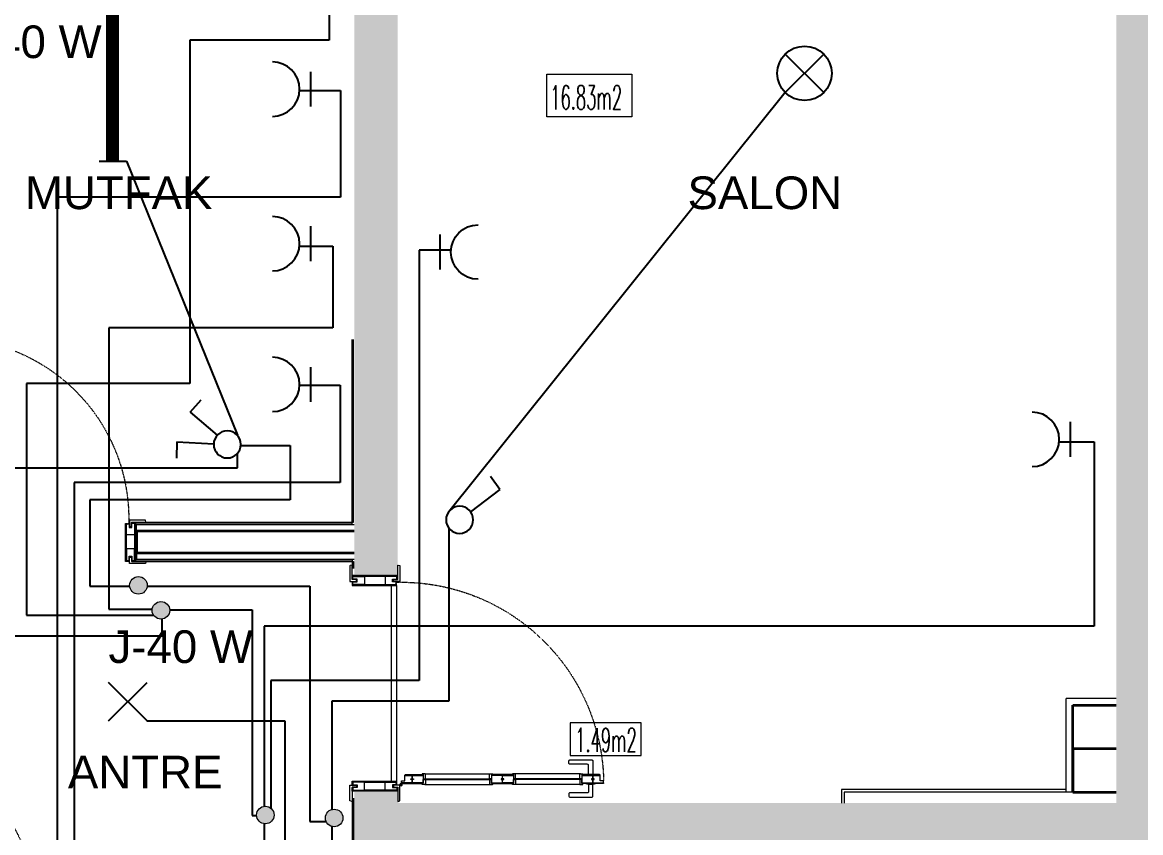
# Model space of a CAD drawing. Header units: millimetres. Extents: x -4402 to 30102, y 1696 to 6551.
# Drawn here: x 19002 to 19515, y 4281 to 4654 of the extents above; entities that cross this region are included whole.
import ezdxf

# ---------------------------------------------------------------- set-up
doc = ezdxf.new("R2010")
doc.units = ezdxf.units.MM
doc.linetypes.add('HIDDEN', pattern=[0.375, 0.25, -0.125])
for name, color, linetype in [('BOYA', 253, 'Continuous'), ('ELEKTRİK YAZI', 2, 'Continuous'), ('SEMBOL', 1, 'Continuous')]:
    doc.layers.add(name, color=color, linetype=linetype)
for name, color, linetype, lineweight in [('D', 4, 'Continuous', 35), ('HA', 8, 'Continuous', 20), ('I', 3, 'Continuous', 18), ('KP', 1, 'Continuous', 20), ('MH', 20, 'Continuous', 20), ('S', 6, 'Continuous', 20), ('YA', 3, 'Continuous', 13), ('YYM', 20, 'Continuous', 18)]:
    doc.layers.add(name, color=color, linetype=linetype, lineweight=lineweight)
doc.styles.add('1', font='arial.ttf', dxfattribs={"height": 18})
doc.styles.add('SIMPLEX', font='SIMPLEX.SHX', dxfattribs={"width": 0.65, "height": 10})
doc.styles.get("Standard").update_dxf_attribs({"font": 'arial.ttf'})

# ---------------------------------------------------------------- blocks, each defined once
blk = doc.blocks.new('KP-100-D1')
at = {"layer": 'KP', "ltscale": 3}
for p, q in [((-10.1, 5), (-10.1, 95)), ((10, 95), (10, 5))]:
    blk.add_line(p, q, dxfattribs=at)
at = {"layer": 'KP'}
for p, q in [((-85.03, 12.5), (-85.03, 11.52)), ((-84.81, 11.52), (-85.03, 11.52)), ((-76.28, 11.52), (-84.81, 11.52)), ((-78.28, 14.5), (-83.03, 14.5)), ((-80.66, 14.5), (-80.66, 11.52)), ((-76.28, 11.52), (-76.5, 11.52)), ((-76.28, 12.5), (-76.28, 11.52)), ((-76.9, 9.22), (-84.41, 9.22)), ((-82.81, 9.52), (-82.81, 9.22)), ((-78.5, 9.52), (-78.5, 9.22)), ((-97.8, 3.83), (-101.3, 3.83)), ((-98.55, 3.68), (-100.55, 3.68)), ((-10.39, 3.4), (-13.18, 3.4)), ((-12.5, 4.05), (-12.5, 2.72))]:
    blk.add_line(p, q, dxfattribs=at)
at = {"layer": 'KP', "color": 1, "ltscale": 3}
for points in [[(-11, 96.75), (-9.1, 96.75, 0.414214), (-9, 96.85), (-9, 97.65, 0.414214), (-9.1, 97.75), (-10.9, 97.75, -0.414214), (-11, 97.85), (-11, 104.14, 0.453592), (-11.11, 104.23), (-11.91, 104.06, 0.375902), (-12, 103.96), (-12, 96.85, 0.414214), (-11.9, 96.75), (-11, 96.75)], [(10, 96.75), (8.1, 96.75, -0.414214), (8, 96.85), (8, 97.65, -0.414214), (8.1, 97.75), (9.9, 97.75, 0.414214), (10, 97.85), (10, 104.14, -0.453592), (10.11, 104.23), (10.91, 104.06, -0.375902), (11, 103.96), (11, 96.85, -0.414214), (10.9, 96.75), (10, 96.75)], [(-11, 3.25), (-9.1, 3.25, -0.414214), (-9, 3.15), (-9, 2.35, -0.414214), (-9.1, 2.25), (-10.9, 2.25, 0.414214), (-11, 2.15), (-11, -4.14, -0.453592), (-11.11, -4.23), (-11.91, -4.06, -0.375902), (-12, -3.96), (-12, 3.15, -0.414214), (-11.9, 3.25), (-11, 3.25)], [(10, 3.25), (8.1, 3.25, 0.414214), (8, 3.15), (8, 2.35, 0.414214), (8.1, 2.25), (9.9, 2.25, -0.414214), (10, 2.15), (10, -4.14, 0.453592), (10.11, -4.23), (10.91, -4.06, 0.375902), (11, -3.96), (11, 3.15, 0.414214), (10.9, 3.25), (10, 3.25)]]:
    blk.add_lwpolyline(points, format="xyb", dxfattribs=at)
at = {"layer": 'KP', "ltscale": 3}
for points in [[(-10.6, 97.8), (-11, 97.8), (-11, 99.5), (10, 99.5), (10, 97.8), (9.6, 97.8)], [(-10.6, 97.8), (-10.6, 99.1), (-5.25, 99.1), (-5.25, 95.4), (-10.1, 95.4), (-10.1, 95.9), (-9.8, 95.9), (-9.8, 96.1), (-10.1, 96.1), (-10.1, 96.7), (-8.6, 96.7), (-8.6, 97.8), (-10.6, 97.8)], [(-5.25, 99.1), (4.25, 99.1), (4.25, 95.4), (-5.25, 95.4)], [(9.6, 97.8), (9.6, 99.1), (4.25, 99.1), (4.25, 95.4), (9.6, 95.4), (9.6, 95.9), (9.6, 95.9), (9.6, 96.1), (9.6, 96.1), (9.6, 96.7), (7.6, 96.7), (7.6, 97.8), (9.6, 97.8)], [(9.6, 96.7), (10, 96.7), (10, 95), (-10.1, 95), (-10.1, 95.4)], [(-105.55, 4.5), (-105.55, 5.5), (-103.9, 5.5), (-103.9, 8), (-100.55, 8), (-100.55, 4.5), (-105.55, 4.5), (-105.55, 5.5)], [(-12.65, 4.5), (-12.65, 5.5), (-14.3, 5.5), (-14.3, 8), (-17.65, 8), (-17.65, 4.5), (-12.65, 4.5), (-12.65, 5.5)], [(-10.6, 2.2), (-11, 2.2), (-11, 0.5), (10, 0.5), (10, 2.2), (9.6, 2.2)], [(-10.6, 2.2), (-10.6, 0.9), (-5.25, 0.9), (-5.25, 4.6), (-10.1, 4.6), (-10.1, 4.1), (-9.8, 4.1), (-9.8, 3.9), (-10.1, 3.9), (-10.1, 3.3), (-8.6, 3.3), (-8.6, 2.2), (-10.6, 2.2)], [(9.6, 3.3), (10, 3.3), (10, 5), (-10.1, 5), (-10.1, 4.6)], [(-5.25, 0.9), (4.25, 0.9), (4.25, 4.6), (-5.25, 4.6)], [(9.6, 2.2), (9.6, 0.9), (4.25, 0.9), (4.25, 4.6), (9.6, 4.6), (9.6, 4.1), (9.6, 4.1), (9.6, 3.9), (9.6, 3.9), (9.6, 3.3), (7.6, 3.3), (7.6, 2.2), (9.6, 2.2)]]:
    blk.add_lwpolyline(points, dxfattribs=at)
for points in [[(-103.9, 8), (-103.9, 8.4, -0.414214), (-103.7, 8.6), (-14.55, 8.6, -0.414214), (-14.3, 8.35), (-14.3, 8)], [(-105.55, 4.5), (-105.55, 4.1, 0.414214), (-105.35, 3.9), (-12.9, 3.9, 0.414214), (-12.65, 4.15), (-12.65, 4.5)]]:
    blk.add_lwpolyline(points, format="xyb", close=True, dxfattribs=at)
for points in [[(-88, 4.5), (-93, 4.5), (-93, 8), (-88, 8)], [(-75.45, 4.5), (-80.45, 4.5), (-80.45, 8), (-75.45, 8)], [(-62.9, 4.5), (-67.9, 4.5), (-67.9, 8), (-62.9, 8)], [(-49.3, 4.5), (-54.3, 4.5), (-54.3, 8), (-49.3, 8)], [(-36.75, 4.5), (-41.75, 4.5), (-41.75, 8), (-36.75, 8)], [(-25.2, 4.5), (-30.2, 4.5), (-30.2, 8), (-25.2, 8)]]:
    blk.add_lwpolyline(points, close=True, dxfattribs=at)
at = {"layer": 'KP'}
for points in [[(-101.75, 3.9), (-101.75, 3.88, 0.414214), (-101.7, 3.83), (-97.4, 3.83, 0.414214), (-97.35, 3.88), (-97.35, 3.9)], [(-98.55, 3.68), (-98.55, 0.2, 0.414214), (-98.05, -0.3), (-90.05, -0.3, -0.414214), (-89.55, -0.8), (-89.55, -1.79, -0.410092), (-90.05, -2.3), (-100.05, -2.3, -0.414214), (-100.55, -1.8), (-100.55, 3.68)]]:
    blk.add_lwpolyline(points, format="xyb", dxfattribs=at)
for points in [[(-100.55, 3.68), (-100.85, 3.83)], [(-98.55, 3.68), (-98.25, 3.83)]]:
    blk.add_lwpolyline(points, dxfattribs=at)
for radius in [0.5, 0.42]:
    blk.add_circle((-12.5, 3.4), radius, dxfattribs=at)
at = {"layer": 'KP', "color": 8, "linetype": 'HIDDEN', "ltscale": 0.5}
blk.add_arc((-12.5, 3.4), 93.05, 88.522, 178.7068, dxfattribs=at)
at = {"layer": 'KP'}
for centre, radius, start, end in [((-83.03, 12.5), 2, 90, 180), ((-84.81, 9.52), 2, 0, 90), ((-80.2, 11.56), 3.55, 123.8829, 180.6295), ((-81.11, 11.56), 3.55, 359.3705, 56.1171), ((-76.5, 9.52), 2, 90, 180), ((-78.28, 12.5), 2, 0, 90), ((-84.41, 8.6), 0.625, 90, 180), ((-76.9, 8.6), 0.625, 0, 90)]:
    blk.add_arc(centre, radius, start, end, dxfattribs=at)
blk = doc.blocks.new('KPS-100-1')
at = {"layer": 'KP', "ltscale": 3}
for p, q in [((-9.38, 95), (-9.38, 5)), ((-7, 95), (-7, 5)), ((-94.55, 6.12), (-63.1, 6.12)), ((-94.55, 5.82), (-63.1, 5.82)), ((-93.85, 8.47), (-63.8, 8.47)), ((-62.6, 8.04), (-53.6, 8.04)), ((-21.65, 6.12), (-53.1, 6.12)), ((-21.65, 5.82), (-53.1, 5.82)), ((-22.35, 8.47), (-52.4, 8.47)), ((-93.85, 3.47), (-63.8, 3.47)), ((-53.6, 3.9), (-62.6, 3.9)), ((-22.35, 3.47), (-52.4, 3.47))]:
    blk.add_line(p, q, dxfattribs=at)
at = {"layer": 'KP'}
for p, q in [((-96.8, 8.11), (-100.3, 8.11)), ((-97.55, 8.26), (-99.55, 8.26)), ((-96.8, 3.83), (-100.3, 3.83)), ((-97.55, 3.68), (-99.55, 3.68)), ((-9.67, 3.4), (-12.18, 3.4)), ((-11.5, 4.05), (-11.5, 2.72))]:
    blk.add_line(p, q, dxfattribs=at)
at = {"layer": 'KP', "color": 1, "ltscale": 3}
for points in [[(-10, 96.75), (-8.1, 96.75, 0.414214), (-8, 96.85), (-8, 97.65, 0.414214), (-8.1, 97.75), (-9.9, 97.75, -0.414214), (-10, 97.85), (-10, 104.14, 0.453592), (-10.11, 104.23), (-10.91, 104.06, 0.375902), (-11, 103.96), (-11, 96.85, 0.414214), (-10.9, 96.75), (-10, 96.75)], [(11, 96.75), (9.1, 96.75, -0.414214), (9, 96.85), (9, 97.65, -0.414214), (9.1, 97.75), (10.9, 97.75, 0.414214), (11, 97.85), (11, 104.14, -0.453592), (11.11, 104.23), (11.91, 104.06, -0.375902), (12, 103.96), (12, 96.85, -0.414214), (11.9, 96.75), (11, 96.75)], [(-10, 3.25), (-8.1, 3.25, -0.414214), (-8, 3.15), (-8, 2.35, -0.414214), (-8.1, 2.25), (-9.9, 2.25, 0.414214), (-10, 2.15), (-10, -4.14, -0.453592), (-10.11, -4.23), (-10.91, -4.06, -0.375902), (-11, -3.96), (-11, 3.15, -0.414214), (-10.9, 3.25), (-10, 3.25)], [(11, 3.25), (9.1, 3.25, 0.414214), (9, 3.15), (9, 2.35, 0.414214), (9.1, 2.25), (10.9, 2.25, -0.414214), (11, 2.15), (11, -4.14, 0.453592), (11.11, -4.23), (11.91, -4.06, 0.375902), (12, -3.96), (12, 3.15, 0.414214), (11.9, 3.25), (11, 3.25)]]:
    blk.add_lwpolyline(points, format="xyb", dxfattribs=at)
at = {"layer": 'KP', "ltscale": 3}
for points in [[(-9.6, 97.8), (-10, 97.8), (-10, 99.5), (11, 99.5), (11, 97.8), (10.6, 97.8)], [(-9.6, 97.8), (-9.6, 99.1), (-4.25, 99.1), (-4.25, 95.4), (-9.38, 95.4), (-9.38, 95.9), (-9.08, 95.9), (-9.08, 96.1), (-9.38, 96.1), (-9.38, 96.7), (-7.6, 96.7), (-7.6, 97.8), (-9.6, 97.8)], [(-4.25, 99.1), (5.25, 99.1), (5.25, 95.4), (-4.25, 95.4)], [(10.6, 97.8), (10.6, 99.1), (5.25, 99.1), (5.25, 95.4), (10.6, 95.4), (10.6, 95.9), (10.6, 95.9), (10.6, 96.1), (10.6, 96.1), (10.6, 96.7), (8.6, 96.7), (8.6, 97.8), (10.6, 97.8)], [(10.6, 96.7), (11, 96.7), (11, 95), (-9.38, 95), (-9.38, 95.4)], [(-104.55, 4.22), (-104.55, 5.22), (-102.9, 5.22), (-102.9, 7.72), (-99.55, 7.72), (-99.55, 4.22), (-104.55, 4.22), (-104.55, 5.22)], [(-11.65, 4.22), (-11.65, 5.22), (-13.3, 5.22), (-13.3, 7.72), (-16.65, 7.72), (-16.65, 4.22), (-11.65, 4.22), (-11.65, 5.22)], [(-9.6, 2.2), (-10, 2.2), (-10, 0.5), (11, 0.5), (11, 2.2), (10.6, 2.2)], [(-9.6, 2.2), (-9.6, 0.9), (-4.25, 0.9), (-4.25, 4.6), (-9.38, 4.6), (-9.38, 4.1), (-9.08, 4.1), (-9.08, 3.9), (-9.38, 3.9), (-9.38, 3.3), (-7.6, 3.3), (-7.6, 2.2), (-9.6, 2.2)], [(10.6, 3.3), (11, 3.3), (11, 5), (-9.38, 5), (-9.38, 4.6)], [(-4.25, 0.9), (5.25, 0.9), (5.25, 4.6), (-4.25, 4.6)], [(10.6, 2.2), (10.6, 0.9), (5.25, 0.9), (5.25, 4.6), (10.6, 4.6), (10.6, 4.1), (10.6, 4.1), (10.6, 3.9), (10.6, 3.9), (10.6, 3.3), (8.6, 3.3), (8.6, 2.2), (10.6, 2.2)]]:
    blk.add_lwpolyline(points, dxfattribs=at)
at = {"layer": 'KP'}
for points in [[(-97.55, 8.26), (-97.55, 12.3, -0.414214), (-97.05, 12.8), (-89.05, 12.8, 0.414214), (-88.55, 13.3), (-88.55, 14.29, 0.410092), (-89.05, 14.8), (-99.05, 14.8, 0.414214), (-99.55, 14.3), (-99.55, 8.26)], [(-100.75, 8.04), (-100.75, 8.06, -0.414214), (-100.7, 8.11), (-96.4, 8.11, -0.414214), (-96.35, 8.06), (-96.35, 8.04)], [(-100.75, 3.9), (-100.75, 3.88, 0.414214), (-100.7, 3.83), (-96.4, 3.83, 0.414214), (-96.35, 3.88), (-96.35, 3.9)], [(-97.55, 3.68), (-97.55, 0.2, 0.414214), (-97.05, -0.3), (-89.05, -0.3, -0.414214), (-88.55, -0.8), (-88.55, -1.79, -0.410092), (-89.05, -2.3), (-99.05, -2.3, -0.414214), (-99.55, -1.8), (-99.55, 3.68)]]:
    blk.add_lwpolyline(points, format="xyb", dxfattribs=at)
at = {"layer": 'KP', "ltscale": 3}
for points in [[(-102.9, 7.72), (-102.9, 7.84, -0.414214), (-102.7, 8.04), (-94.55, 8.04), (-94.55, 7.72)], [(-13.3, 7.72), (-13.3, 7.84, 0.414214), (-13.5, 8.04), (-21.65, 8.04), (-21.65, 7.72)], [(-104.55, 4.22), (-104.55, 4.1, 0.414214), (-104.35, 3.9), (-94.55, 3.9), (-94.55, 4.22)], [(-11.65, 4.22), (-11.65, 4.1, -0.414214), (-11.85, 3.9), (-21.65, 3.9), (-21.65, 4.22)]]:
    blk.add_lwpolyline(points, format="xyb", close=True, dxfattribs=at)
at = {"layer": 'KP'}
for points in [[(-100.18, 6.09), (-98.94, 6.09), (-98.94, 5.79), (-100.18, 5.79)], [(-58.73, 6.09), (-57.49, 6.09), (-57.49, 5.79), (-58.73, 5.79)], [(-16.02, 6.09), (-17.26, 6.09), (-17.26, 5.79), (-16.02, 5.79)]]:
    blk.add_lwpolyline(points, close=True, dxfattribs=at)
for points in [[(-99.55, 8.26), (-99.85, 8.11)], [(-97.55, 8.26), (-97.25, 8.11)], [(-99.55, 3.68), (-99.85, 3.83)], [(-97.55, 3.68), (-97.25, 3.83)]]:
    blk.add_lwpolyline(points, dxfattribs=at)
at = {"layer": 'KP', "ltscale": 3}
for points in [[(-94.55, 4.22), (-99.55, 4.22), (-99.55, 7.72), (-94.55, 7.72)], [(-63.1, 4.22), (-58.1, 4.22), (-58.1, 7.72), (-63.1, 7.72)], [(-53.1, 4.22), (-58.1, 4.22), (-58.1, 7.72), (-53.1, 7.72)], [(-21.65, 4.22), (-16.65, 4.22), (-16.65, 7.72), (-21.65, 7.72)]]:
    blk.add_lwpolyline(points, close=True, dxfattribs=at)
at = {"layer": 'KP'}
for points in [[(-94.55, 6.12), (-93.55, 6.12), (-93.55, 8.17, 0.414214), (-93.85, 8.47), (-94.75, 8.47, 0.414214), (-95.05, 8.17), (-95.05, 8.04), (-94.55, 8.04)], [(-94.55, 5.82), (-93.55, 5.82), (-93.55, 3.77, -0.414214), (-93.85, 3.47), (-94.75, 3.47, -0.414214), (-95.05, 3.77), (-95.05, 3.9), (-94.55, 3.9)], [(-63.1, 6.12), (-64.1, 6.12), (-64.1, 8.17, -0.414214), (-63.8, 8.47), (-62.9, 8.47, -0.414214), (-62.6, 8.17), (-62.6, 8.04), (-63.1, 8.04)], [(-63.1, 5.82), (-64.1, 5.82), (-64.1, 3.77, 0.414214), (-63.8, 3.47), (-62.9, 3.47, 0.414214), (-62.6, 3.77), (-62.6, 3.9), (-63.1, 3.9)], [(-53.1, 6.12), (-52.1, 6.12), (-52.1, 8.17, 0.414214), (-52.4, 8.47), (-53.3, 8.47, 0.414214), (-53.6, 8.17), (-53.6, 8.04), (-53.1, 8.04)], [(-53.1, 5.82), (-52.1, 5.82), (-52.1, 3.77, -0.414214), (-52.4, 3.47), (-53.3, 3.47, -0.414214), (-53.6, 3.77), (-53.6, 3.9), (-53.1, 3.9)], [(-21.65, 6.12), (-22.65, 6.12), (-22.65, 8.17, -0.414214), (-22.35, 8.47), (-21.45, 8.47, -0.414214), (-21.15, 8.17), (-21.15, 8.04), (-21.65, 8.04)], [(-21.65, 5.82), (-22.65, 5.82), (-22.65, 3.77, 0.414214), (-22.35, 3.47), (-21.45, 3.47, 0.414214), (-21.15, 3.77), (-21.15, 3.9), (-21.65, 3.9)]]:
    blk.add_lwpolyline(points, format="xyb", close=True, dxfattribs=at)
for radius in [0.5, 0.42]:
    blk.add_circle((-11.5, 3.4), radius, dxfattribs=at)
at = {"layer": 'KP', "color": 8, "linetype": 'HIDDEN', "ltscale": 0.5}
blk.add_arc((-11.5, 3.4), 93.05, 88.6945, 178.8793, dxfattribs=at)
blk = doc.blocks.new('KPM-90-1')
at = {"layer": 'KP'}
for p, q in [((-8.26, 86.55), (-8.26, 88.55)), ((-8.11, 85.8), (-8.11, 89.3)), ((-3.83, 85.8), (-3.83, 89.3)), ((-3.68, 86.55), (-3.68, 88.55)), ((-4.05, 10.5), (-2.72, 10.5)), ((-3.4, 8.67), (-3.4, 11.18))]:
    blk.add_line(p, q, dxfattribs=at)
at = {"layer": 'KP', "ltscale": 3}
for p, q in [((-8.47, 82.85), (-8.47, 57.8)), ((-6.12, 83.55), (-6.12, 57.1)), ((-5.82, 83.55), (-5.82, 57.1)), ((-3.47, 82.85), (-3.47, 57.8)), ((-8.04, 56.6), (-8.04, 47.6)), ((-3.9, 47.6), (-3.9, 56.6)), ((-8.47, 21.35), (-8.47, 46.4)), ((-6.12, 20.65), (-6.12, 47.1)), ((-5.82, 20.65), (-5.82, 47.1)), ((-3.47, 21.35), (-3.47, 46.4))]:
    blk.add_line(p, q, dxfattribs=at)
for points in [[(-4.22, 93.55), (-5.22, 93.55), (-5.22, 91.9), (-7.72, 91.9), (-7.72, 88.55), (-4.22, 88.55), (-4.22, 93.55), (-5.22, 93.55)], [(-4.22, 10.65), (-5.22, 10.65), (-5.22, 12.3), (-7.72, 12.3), (-7.72, 15.65), (-4.22, 15.65), (-4.22, 10.65), (-5.22, 10.65)], [(-87.8, 8.6), (-87.8, 9), (-89.5, 9), (-89.5, -9), (-87.8, -9), (-87.8, -8.6)], [(-87.8, 8.6), (-89.1, 8.6), (-89.1, 3.25), (-85.4, 3.25), (-85.4, 8.38), (-85.9, 8.38), (-85.9, 8.08), (-86.1, 8.08), (-86.1, 8.38), (-86.7, 8.38), (-86.7, 6.6), (-87.8, 6.6), (-87.8, 8.6)], [(-86.7, -8.6), (-86.7, -9), (-85, -9), (-85, 8.38), (-85.4, 8.38)], [(-3.3, -8.6), (-3.3, -9), (-5, -9), (-5, 8.38), (-4.6, 8.38)], [(-2.2, 8.6), (-0.9, 8.6), (-0.9, 3.25), (-4.6, 3.25), (-4.6, 8.38), (-4.1, 8.38), (-4.1, 8.08), (-3.9, 8.08), (-3.9, 8.38), (-3.3, 8.38), (-3.3, 6.6), (-2.2, 6.6), (-2.2, 8.6)], [(-2.2, 8.6), (-2.2, 9), (-0.5, 9), (-0.5, -9), (-2.2, -9), (-2.2, -8.6)], [(-89.1, 4.25), (-89.1, -3.25), (-85.4, -3.25), (-85.4, 4.25)], [(-0.9, 4.25), (-0.9, -3.25), (-4.6, -3.25), (-4.6, 4.25)], [(-87.8, -8.6), (-89.1, -8.6), (-89.1, -3.25), (-85.4, -3.25), (-85.4, -8.6), (-85.9, -8.6), (-85.9, -8.6), (-86.1, -8.6), (-86.1, -8.6), (-86.7, -8.6), (-86.7, -6.6), (-87.8, -6.6), (-87.8, -8.6)], [(-2.2, -8.6), (-0.9, -8.6), (-0.9, -3.25), (-4.6, -3.25), (-4.6, -8.6), (-4.1, -8.6), (-4.1, -8.6), (-3.9, -8.6), (-3.9, -8.6), (-3.3, -8.6), (-3.3, -6.6), (-2.2, -6.6), (-2.2, -8.6)]]:
    blk.add_lwpolyline(points, dxfattribs=at)
for points in [[(-4.22, 93.55), (-4.1, 93.55, -0.414214), (-3.9, 93.35), (-3.9, 83.55), (-4.22, 83.55)], [(-7.72, 91.9), (-7.84, 91.9, 0.414214), (-8.04, 91.7), (-8.04, 83.55), (-7.72, 83.55)], [(-7.72, 12.3), (-7.84, 12.3, -0.414214), (-8.04, 12.5), (-8.04, 20.65), (-7.72, 20.65)], [(-4.22, 10.65), (-4.1, 10.65, 0.414214), (-3.9, 10.85), (-3.9, 20.65), (-4.22, 20.65)]]:
    blk.add_lwpolyline(points, format="xyb", close=True, dxfattribs=at)
at = {"layer": 'KP'}
for points in [[(-8.26, 86.55), (-12.3, 86.55, 0.414214), (-12.8, 86.05), (-12.8, 78.05, -0.414214), (-13.3, 77.55), (-14.29, 77.55, -0.410092), (-14.8, 78.05), (-14.8, 88.05, -0.414214), (-14.3, 88.55), (-8.26, 88.55)], [(-8.04, 89.75), (-8.06, 89.75, 0.414214), (-8.11, 89.7), (-8.11, 85.4, 0.414214), (-8.06, 85.35), (-8.04, 85.35)], [(-3.9, 89.75), (-3.88, 89.75, -0.414214), (-3.83, 89.7), (-3.83, 85.4, -0.414214), (-3.88, 85.35), (-3.9, 85.35)], [(-3.68, 86.55), (-0.2, 86.55, -0.414214), (0.3, 86.05), (0.3, 78.05, 0.414214), (0.8, 77.55), (1.79, 77.55, 0.410092), (2.3, 78.05), (2.3, 88.05, 0.414214), (1.8, 88.55), (-3.68, 88.55)]]:
    blk.add_lwpolyline(points, format="xyb", dxfattribs=at)
for points in [[(-8.26, 88.55), (-8.11, 88.85)], [(-3.68, 88.55), (-3.83, 88.85)], [(-8.26, 86.55), (-8.11, 86.25)], [(-3.68, 86.55), (-3.83, 86.25)]]:
    blk.add_lwpolyline(points, dxfattribs=at)
at = {"layer": 'KP', "ltscale": 3}
for points in [[(-4.22, 83.55), (-4.22, 88.55), (-7.72, 88.55), (-7.72, 83.55)], [(-4.22, 57.1), (-4.22, 52.1), (-7.72, 52.1), (-7.72, 57.1)], [(-4.22, 47.1), (-4.22, 52.1), (-7.72, 52.1), (-7.72, 47.1)], [(-4.22, 20.65), (-4.22, 15.65), (-7.72, 15.65), (-7.72, 20.65)]]:
    blk.add_lwpolyline(points, close=True, dxfattribs=at)
at = {"layer": 'KP'}
for points in [[(-6.09, 89.18), (-6.09, 87.94), (-5.79, 87.94), (-5.79, 89.18)], [(-6.09, 52.73), (-6.09, 51.49), (-5.79, 51.49), (-5.79, 52.73)], [(-6.09, 15.02), (-6.09, 16.26), (-5.79, 16.26), (-5.79, 15.02)]]:
    blk.add_lwpolyline(points, close=True, dxfattribs=at)
for points in [[(-6.12, 83.55), (-6.12, 82.55), (-8.17, 82.55, -0.414214), (-8.47, 82.85), (-8.47, 83.75, -0.414214), (-8.17, 84.05), (-8.04, 84.05), (-8.04, 83.55)], [(-5.82, 83.55), (-5.82, 82.55), (-3.77, 82.55, 0.414214), (-3.47, 82.85), (-3.47, 83.75, 0.414214), (-3.77, 84.05), (-3.9, 84.05), (-3.9, 83.55)], [(-6.12, 57.1), (-6.12, 58.1), (-8.17, 58.1, 0.414214), (-8.47, 57.8), (-8.47, 56.9, 0.414214), (-8.17, 56.6), (-8.04, 56.6), (-8.04, 57.1)], [(-5.82, 57.1), (-5.82, 58.1), (-3.77, 58.1, -0.414214), (-3.47, 57.8), (-3.47, 56.9, -0.414214), (-3.77, 56.6), (-3.9, 56.6), (-3.9, 57.1)], [(-6.12, 47.1), (-6.12, 46.1), (-8.17, 46.1, -0.414214), (-8.47, 46.4), (-8.47, 47.3, -0.414214), (-8.17, 47.6), (-8.04, 47.6), (-8.04, 47.1)], [(-5.82, 47.1), (-5.82, 46.1), (-3.77, 46.1, 0.414214), (-3.47, 46.4), (-3.47, 47.3, 0.414214), (-3.77, 47.6), (-3.9, 47.6), (-3.9, 47.1)], [(-6.12, 20.65), (-6.12, 21.65), (-8.17, 21.65, 0.414214), (-8.47, 21.35), (-8.47, 20.45, 0.414214), (-8.17, 20.15), (-8.04, 20.15), (-8.04, 20.65)], [(-5.82, 20.65), (-5.82, 21.65), (-3.77, 21.65, -0.414214), (-3.47, 21.35), (-3.47, 20.45, -0.414214), (-3.77, 20.15), (-3.9, 20.15), (-3.9, 20.65)]]:
    blk.add_lwpolyline(points, format="xyb", close=True, dxfattribs=at)
at = {"layer": 'KP', "color": 1, "ltscale": 3}
for points in [[(-86.75, 9), (-86.75, 7.1, -0.414214), (-86.85, 7), (-87.65, 7, -0.414214), (-87.75, 7.1), (-87.75, 8.9, 0.414214), (-87.85, 9), (-94.14, 9, -0.453592), (-94.23, 9.11), (-94.06, 9.91, -0.375902), (-93.96, 10), (-86.85, 10, -0.414214), (-86.75, 9.9), (-86.75, 9)], [(-3.25, 9), (-3.25, 7.1, 0.414214), (-3.15, 7), (-2.35, 7, 0.414214), (-2.25, 7.1), (-2.25, 8.9, -0.414214), (-2.15, 9), (4.14, 9, 0.453592), (4.23, 9.11), (4.06, 9.91, 0.375902), (3.96, 10), (-3.15, 10, 0.414214), (-3.25, 9.9), (-3.25, 9)], [(-86.75, -9), (-86.75, -7.1, 0.414214), (-86.85, -7), (-87.65, -7, 0.414214), (-87.75, -7.1), (-87.75, -8.9, -0.414214), (-87.85, -9), (-94.14, -9, 0.453592), (-94.23, -9.11), (-94.06, -9.91, 0.375902), (-93.96, -10), (-86.85, -10, 0.414214), (-86.75, -9.9), (-86.75, -9)], [(-3.25, -9), (-3.25, -7.1, -0.414214), (-3.15, -7), (-2.35, -7, -0.414214), (-2.25, -7.1), (-2.25, -8.9, 0.414214), (-2.15, -9), (4.14, -9, -0.453592), (4.23, -9.11), (4.06, -9.91, -0.375902), (3.96, -10), (-3.15, -10, -0.414214), (-3.25, -9.9), (-3.25, -9)]]:
    blk.add_lwpolyline(points, format="xyb", dxfattribs=at)
at = {"layer": 'KP'}
for radius in [0.5, 0.42]:
    blk.add_circle((-3.4, 10.5), radius, dxfattribs=at)
at = {"layer": 'KP', "color": 8, "linetype": 'HIDDEN', "ltscale": 0.5}
blk.add_arc((-3.4, 10.5), 83.05, 91.2557, 181.4627, dxfattribs=at)
blk = doc.blocks.new('Armatür_Lamba')
at = {"layer": 'SEMBOL'}
for p, q in [((8.84, -8.84), (-8.84, 8.84)), ((-8.84, -8.84), (8.84, 8.84))]:
    blk.add_line(p, q, dxfattribs=at)
blk = doc.blocks.new('Armatür_Avize')
at = {"layer": 'SEMBOL'}
for p, q in [((-8.84, -8.84), (8.84, 8.84)), ((8.84, -8.84), (-8.84, 8.84))]:
    blk.add_line(p, q, dxfattribs=at)
blk.add_circle((0, 0), 12.5, dxfattribs=at)
blk = doc.blocks.new('Armatür_P 2x40')
at = {"layer": 'SEMBOL'}
for p, q in [((-50, 8.75), (-50, -3.75)), ((50, 8.75), (50, -3.75)), ((50, 5), (-50, 5)), ((50, 0), (-50, 0))]:
    blk.add_line(p, q, dxfattribs=at)
at = {"layer": 'SEMBOL', "const_width": 5}
blk.add_lwpolyline([(-50, 2.5), (50, 2.5)], dxfattribs=at)
blk = doc.blocks.new('Priz_Topraklı')
at = {"layer": 'SEMBOL'}
blk.add_line((8, -5), (-8, -5), dxfattribs=at)
blk.add_arc((0, 12.5), 12.5, 180, 0, dxfattribs=at)
blk = doc.blocks.new('Anahtar_Adi')
at = {"layer": 'SEMBOL'}
for q in [(0.03, 6.25), (7.66, 23.11)]:
    blk.add_line((0.29, 23.14), q, dxfattribs=at)
blk.add_circle((0, 0), 6.25, dxfattribs=at)
blk = doc.blocks.new('Anahtar_Komutatör')
at = {"layer": 'SEMBOL'}
for p, q in [((-6.68, 21.62), (-13.82, 19.31)), ((-6.68, 21.62), (-1.93, 5.95)), ((8.37, 21.56), (2.35, 5.79)), ((8.37, 21.56), (15.32, 18.75))]:
    blk.add_line(p, q, dxfattribs=at)
blk.add_circle((0, 0), 6.25, dxfattribs=at)
blk = doc.blocks.new('Buat_Daire')
at = {"layer": 'SEMBOL', "lineweight": 20}
h = blk.add_hatch(color=256, dxfattribs=at)
edge = h.paths.add_edge_path()
edge.add_arc((0, 0), 4.03, 0, 360)
blk.add_circle((0, 0), 4.03, dxfattribs=at)

msp = doc.modelspace()

# ---------------------------------------------------------------- hatches: boundary and pattern name
at = {"layer": 'BOYA', "linetype": 'Continuous'}
for points in [[(19174.32, 4844.98), (19154.32, 4844.98), (19154.32, 4399.98), (19174.32, 4399.98)], [(19874.32, 4299.98), (19854.32, 4299.98), (19854.32, 4294.98), (19524.32, 4294.98), (19524.32, 4844.98), (19504.32, 4844.98), (19504.32, 4294.98), (19174.32, 4294.98), (19174.32, 4299.98), (19154.32, 4299.98), (19154.32, 4294.98), (19154.32, 4274.98), (19504.32, 4274.98), (19504.32, 3624.98), (19524.32, 3624.98), (19524.32, 4274.98), (19874.32, 4274.98)]]:
    msp.add_hatch(color=256, dxfattribs=at).paths.add_polyline_path(points)

# ---------------------------------------------------------------- linework, layer by layer
for p, q in [((19142.75, 4668.57), (19142.75, 4645.46)), ((19142.75, 4645.46), (19078.88, 4645.46)), ((19078.88, 4645.46), (19078.88, 4487.78)), ((19129.2, 4622.3), (19148.07, 4622.3)), ((19148.07, 4622.3), (19148.07, 4573.27)), ((19148.07, 4573.27), (19017.81, 4573.27)), ((19017.81, 4573.27), (19017.81, 4203.19)), ((19129.16, 4550.79), (19144.47, 4550.79)), ((19144.47, 4550.79), (19144.47, 4513.33)), ((19198.73, 4549.06), (19184.07, 4549.06)), ((19184.07, 4549.06), (19184.07, 4351.26)), ((19144.47, 4513.33), (19041.61, 4513.33)), ((19041.61, 4513.33), (19041.61, 4384.12)), ((19078.88, 4487.78), (19003.75, 4487.78)), ((19003.75, 4487.78), (19003.75, 4381.23)), ((19129.21, 4486.91), (19147.93, 4486.91)), ((19147.93, 4486.91), (19147.93, 4442.21)), ((19478.07, 4460.86), (19494.14, 4460.86)), ((19494.14, 4460.86), (19494.14, 4376.2)), ((19147.93, 4442.21), (19025.65, 4442.21)), ((19025.65, 4442.21), (19025.65, 4196.59)), ((19003.75, 4381.23), (19062.2, 4381.23)), ((19041.61, 4384.12), (19061.54, 4384.12)), ((19069.55, 4383.75), (19107.48, 4383.75)), ((19107.48, 4383.75), (19107.48, 4289.32)), ((19066.12, 4371.74), (19066.12, 4379.52)), ((19494.14, 4376.2), (19112.95, 4376.2)), ((19112.95, 4376.2), (19112.95, 4293.44)), ((18986.25, 4371.74), (19066.12, 4371.74)), ((19184.07, 4351.26), (19115.96, 4351.26)), ((19115.96, 4351.26), (19115.96, 4292.65)), ((19107.48, 4289.32), (19109.47, 4289.32)), ((19112.95, 4285.45), (19112.95, 4187.25))]:
    msp.add_line(p, q)
at = {"color": 9, "true_color": 0xd19cc7}
for p, q in [((19352.28, 4621.4), (19197.69, 4428.84)), ((19049.66, 4589.95), (19100.66, 4463.94)), ((19102.54, 4459.29), (19124.89, 4459.29)), ((19124.89, 4459.29), (19124.89, 4434.22)), ((19100.66, 4449.01), (19100.66, 4455.59)), ((18985.19, 4449.01), (19100.66, 4449.01)), ((19124.89, 4434.22), (19032.87, 4434.22)), ((19032.87, 4434.22), (19032.87, 4394.55)), ((19197.69, 4421.41), (19197.69, 4341.71)), ((19032.87, 4394.55), (19051.19, 4394.55)), ((19059.21, 4394.55), (19133.88, 4394.55)), ((19133.88, 4394.55), (19133.88, 4286.44)), ((19197.69, 4341.71), (19143.98, 4341.71)), ((19143.98, 4341.71), (19143.98, 4292.01)), ((19059.13, 4332.71), (19122.47, 4332.71)), ((19122.47, 4332.71), (19122.47, 4210.18)), ((19133.88, 4286.44), (19141.44, 4286.44)), ((19143.98, 4284.26), (19143.98, 4219.24))]:
    msp.add_line(p, q, dxfattribs=at)
at = {"layer": 'D'}
for p, q in [((19054.32, 4419.98), (19054.32, 4409.98)), ((19054.32, 4419.98), (19154.32, 4419.98)), ((19054.32, 4419.98), (19054.32, 4409.98)), ((19054.32, 4409.98), (19154.32, 4409.98)), ((19484.32, 4339.98), (19504.32, 4339.98)), ((19484.32, 4339.98), (19484.32, 4339.98)), ((19484.32, 4299.98), (19484.32, 4339.98)), ((19484.32, 4319.98), (19484.32, 4299.98)), ((19484.32, 4319.98), (19504.32, 4319.98)), ((19484.32, 4299.98), (19504.32, 4299.98))]:
    msp.add_line(p, q, dxfattribs=at)
at = {"layer": 'HA'}
for p, q in [((19154.02, 4423.98), (19154.02, 4507.98)), ((19053.82, 4423.28), (19153.32, 4423.28)), ((19053.82, 4406.68), (19153.32, 4406.68)), ((19154.02, 4405.98), (19154.02, 4402.68)), ((19154.02, 4297.28), (19154.02, 4274.68))]:
    msp.add_line(p, q, dxfattribs=at)
at = {"layer": 'I'}
for p, q in [((19153.32, 4423.28), (19153.32, 4507.98)), ((19057.02, 4423.98), (19154.02, 4423.98)), ((19153.32, 4406.68), (19153.32, 4402.68)), ((19057.02, 4405.98), (19154.02, 4405.98)), ((19153.32, 4297.28), (19153.32, 4273.98))]:
    msp.add_line(p, q, dxfattribs=at)
at = {"layer": 'S'}
for p, q in [((19054.32, 4419.98), (19054.32, 4422.98)), ((19054.32, 4422.98), (19154.32, 4422.98)), ((19054.32, 4409.98), (19054.32, 4406.98)), ((19054.32, 4406.98), (19154.32, 4406.98)), ((19481.32, 4299.98), (19481.32, 4342.98)), ((19504.32, 4342.98), (19481.32, 4342.98)), ((19481.32, 4301.23), (19378.07, 4301.23)), ((19378.07, 4301.23), (19378.07, 4294.98))]:
    msp.add_line(p, q, dxfattribs=at)
at = {"layer": 'YA'}
for p, q in [((19379.32, 4299.98), (19379.32, 4294.98)), ((19484.32, 4299.98), (19379.32, 4299.98))]:
    msp.add_line(p, q, dxfattribs=at)
at = {"layer": 'YYM'}
for points in [[(19242.8, 4629.82), (19281.75, 4629.82), (19281.75, 4610.24), (19242.8, 4610.24)], [(19286.14, 4331.84), (19253.51, 4331.84), (19253.51, 4316.82), (19286.14, 4316.82)]]:
    msp.add_lwpolyline(points, close=True, dxfattribs=at)

# ---------------------------------------------------------------- block references
at = {"layer": 'KP', "xscale": -1}
for name, p in [('KPM-90-1', (18964.32, 4414.98)), ('KPS-100-1', (19164.32, 4299.98)), ('KP-100-D1', (18904.32, 4234.98))]:
    msp.add_blockref(name, p, dxfattribs=at)
at = {"layer": 'SEMBOL', "xscale": -1}
for name, p, rotation in [('Armatür_P 2x40', (19045.91, 4639.95), 90), ('Priz_Topraklı', (19198.7, 4548.12), 270), ('Anahtar_Komutatör', (19096.01, 4459.76), 66.06183654405108), ('Anahtar_Adi', (19202.72, 4425.12), 306.1390368805912)]:
    msp.add_blockref(name, p, dxfattribs=dict(at, rotation=rotation))
at = {"layer": 'SEMBOL'}
for name, p in [('Armatür_Avize', (19361.12, 4630.24)), ('Buat_Daire', (19055.2, 4394.97)), ('Buat_Daire', (19065.53, 4383.51)), ('Buat_Daire', (19113.5, 4289.45)), ('Buat_Daire', (19145.1, 4288.13))]:
    msp.add_blockref(name, p, dxfattribs=at)
at = {"layer": 'SEMBOL', "rotation": 90}
for p in [(19129.22, 4622.95), (19129.22, 4551.97), (19129.22, 4487.3), (19478.13, 4462.06)]:
    msp.add_blockref('Priz_Topraklı', p, dxfattribs=at)
at = {"layer": 'SEMBOL', "xscale": -1}
msp.add_blockref('Armatür_Lamba', (19050.3, 4341.55), dxfattribs=at)

# ---------------------------------------------------------------- texts
at = {"layer": 'ELEKTRİK YAZI'}
for s, p in [('P-2x40 W', (18946.32, 4637.24)), ('J-40 W', (19041.46, 4359.33))]:
    msp.add_text(s, height=15, dxfattribs=at).set_placement(p)
at = {"layer": 'MH', "style": '1'}
for s, p in [('MUTFAK', (19003.08, 4567.85)), ('SALON', (19307.38, 4567.85)), ('ANTRE', (19022.8, 4301.72))]:
    msp.add_text(s, height=15, dxfattribs=at).set_placement(p)
at = {"layer": 'YYM', "style": 'SIMPLEX', "width": 0.5}
for s, p in [('16.83m2', (19244.33, 4613.64)), ('1.49m2', (19255.8, 4318.44))]:
    msp.add_text(s, height=11, dxfattribs=at).set_placement(p)

doc.saveas('drawing.dxf')
